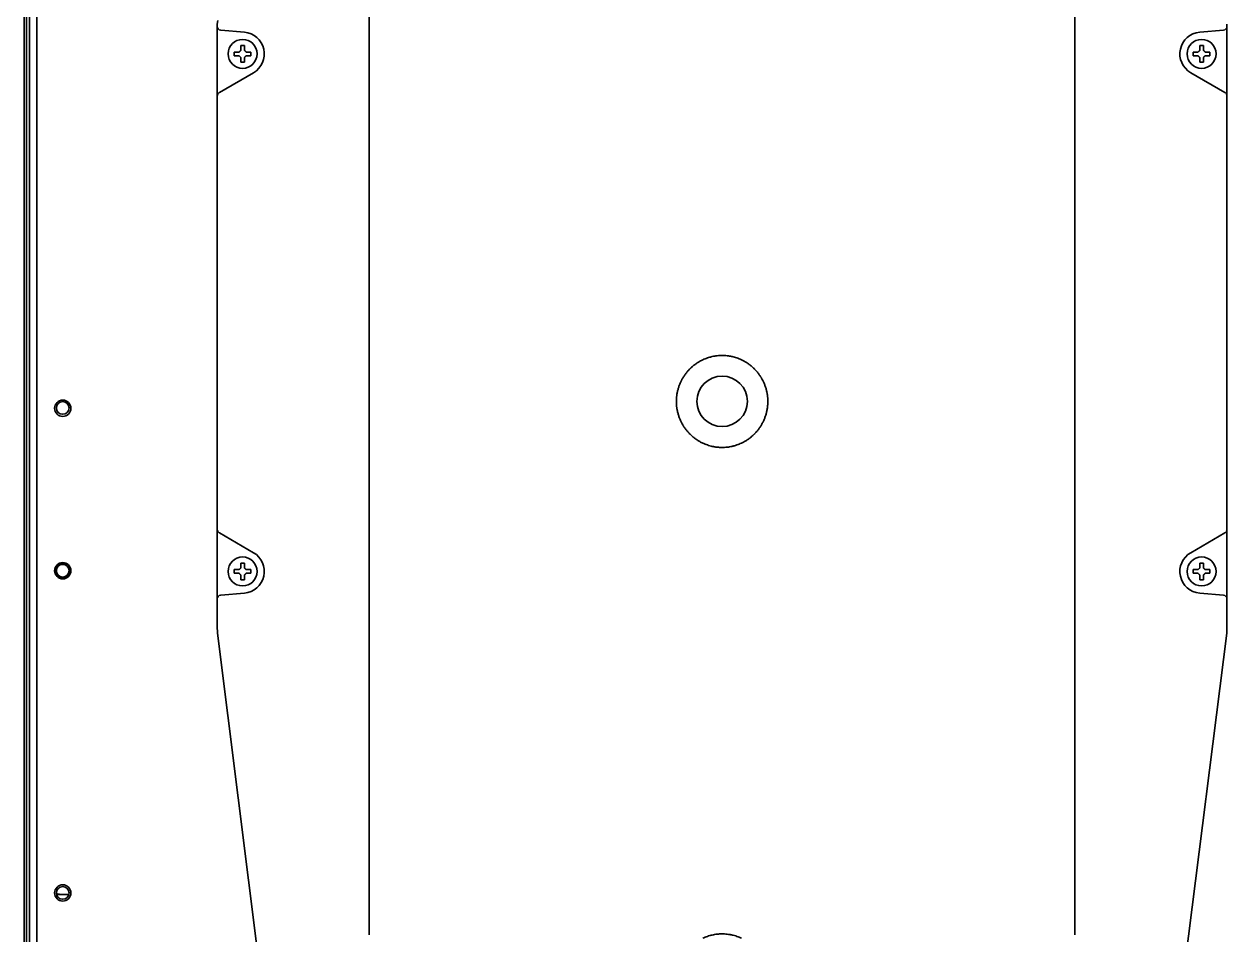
# Model space of a CAD drawing. Extents: x 5997 to 10491, y -672 to 3388.
# Drawn here: x 8371.6 to 8704, y 2905.1 to 3156.8 of the extents above; entities that cross this region are included whole.
import ezdxf

# ---------------------------------------------------------------- set-up
doc = ezdxf.new("R2010")
doc.units = 0
doc.header["$LTSCALE"] = 5
doc.layers.add('1', color=7, linetype='CONTINUOUS', true_color=0xffffff)

msp = doc.modelspace()

# ---------------------------------------------------------------- linework, layer by layer
at = {"layer": '1', "color": 7, "linetype": 'Continuous', "lineweight": 35}
for p, q in [((8373.07, 2431.53), (8373.07, 3251.53)), ((8371.57, 3250.53), (8371.57, 2414.53)), ((8372.25, 2417.53), (8372.25, 3247.53)), ((8375.07, 3205.26), (8375.07, 2544.39)), ((8466.97, 2913.24), (8466.97, 3178.86)), ((8661.97, 3172.86), (8661.97, 2913.24)), ((8424.97, 3156.76), (8425.12, 3157.73)), ((8424.97, 3156.08), (8424.97, 3156.76)), ((8424.97, 3154.07), (8424.97, 3156.08)), ((8425.96, 3155.08), (8425.89, 3155.08)), ((8432.5, 3154.5), (8425.96, 3155.08)), ((8702.99, 3155.08), (8696.45, 3154.5)), ((8703.06, 3155.08), (8702.99, 3155.08)), ((8703.97, 3156.76), (8703.97, 3156.08)), ((8703.97, 3156.08), (8703.97, 3154.07)), ((8424.97, 3139.27), (8424.97, 3154.07)), ((8703.97, 3154.07), (8703.97, 3139.27)), ((8429.67, 3148.53), (8429.67, 3149.03)), ((8429.67, 3148.03), (8429.67, 3148.53)), ((8434.27, 3149.03), (8434.27, 3148.53)), ((8434.27, 3148.53), (8434.27, 3148.03)), ((8694.67, 3148.53), (8694.67, 3149.03)), ((8694.67, 3148.03), (8694.67, 3148.53)), ((8699.27, 3149.03), (8699.27, 3148.53)), ((8699.27, 3148.53), (8699.27, 3148.03)), ((8425.55, 3137.89), (8434.97, 3143.33)), ((8693.97, 3143.33), (8703.4, 3137.89)), ((8424.97, 3136.98), (8424.97, 3139.27)), ((8425.47, 3137.85), (8425.55, 3137.89)), ((8703.4, 3137.89), (8703.47, 3137.85)), ((8703.97, 3139.27), (8703.97, 3136.98)), ((8424.97, 3017.07), (8424.97, 3136.98)), ((8703.97, 3136.98), (8703.97, 3017.07)), ((8424.97, 3014.78), (8424.97, 3017.07)), ((8425.55, 3016.17), (8425.47, 3016.21)), ((8434.97, 3010.72), (8425.55, 3016.17)), ((8703.4, 3016.17), (8693.97, 3010.72)), ((8703.47, 3016.21), (8703.4, 3016.17)), ((8703.97, 3017.07), (8703.97, 3014.78)), ((8424.97, 2999.98), (8424.97, 3014.78)), ((8703.97, 3014.78), (8703.97, 2999.98)), ((8429.67, 3005.53), (8429.67, 3006.03)), ((8429.67, 3005.03), (8429.67, 3005.53)), ((8434.27, 3006.03), (8434.27, 3005.53)), ((8434.27, 3005.53), (8434.27, 3005.03)), ((8694.67, 3005.53), (8694.67, 3006.03)), ((8694.67, 3005.03), (8694.67, 3005.53)), ((8699.27, 3006.03), (8699.27, 3005.53)), ((8699.27, 3005.53), (8699.27, 3005.03)), ((8424.97, 2997.97), (8424.97, 2999.98)), ((8425.89, 2998.97), (8425.96, 2998.98)), ((8425.96, 2998.98), (8432.5, 2999.55)), ((8696.45, 2999.55), (8702.99, 2998.98)), ((8702.99, 2998.98), (8703.06, 2998.97)), ((8703.97, 2999.98), (8703.97, 2997.97)), ((8424.97, 2989.65), (8424.97, 2997.97)), ((8703.97, 2997.97), (8703.97, 2989.65)), ((8425.04, 2988.49), (8438.25, 2883.52)), ((8690.7, 2883.52), (8703.9, 2988.49)), ((8381.57, 2916.33), (8383.98, 2916.33)), ((8466.97, 2910.31), (8466.97, 2913.24)), ((8661.97, 2910.31), (8661.97, 2913.24)), ((8466.97, 2908.05), (8466.97, 2910.31)), ((8661.97, 2910.31), (8661.97, 2908.05)), ((8466.97, 2905.12), (8466.97, 2908.05)), ((8661.97, 2905.12), (8661.97, 2908.05))]:
    msp.add_line(p, q, dxfattribs=at)
for centre, radius in [((8431.97, 3148.53), 4), ((8696.97, 3148.53), 4), ((8564.47, 3052.53), 6.97), ((8382.27, 3050.73), 1.75), ((8431.97, 3005.53), 4), ((8696.97, 3005.53), 4), ((8382.27, 3005.73), 1.88), ((8382.27, 3005.73), 1.75), ((8382.27, 2916.73), 1.75)]:
    msp.add_circle(centre, radius, dxfattribs=at)
for centre, radius, start, end in [((8425.97, 3156.08), 1, 180, 265), ((8431.97, 3148.53), 6, 300, 85), ((8696.97, 3148.53), 6, 95, 240), ((8702.97, 3156.08), 1, 275, 0), ((8425.97, 3136.98), 1, 120, 180), ((8702.97, 3136.98), 1, 0, 60), ((8382.27, 3050.62), 2.25, 90, 270), ((8382.27, 3050.62), 2.25, 270, 90), ((8425.97, 3017.07), 1, 180, 240), ((8702.97, 3017.07), 1, 300, 0), ((8431.97, 3005.53), 6, 275, 60), ((8696.97, 3005.53), 6, 120, 265), ((8382.27, 3005.73), 2.25, 90, 270), ((8382.27, 3005.73), 2.25, 270, 90), ((8425.97, 2997.97), 1, 95, 180), ((8702.97, 2997.97), 1, 0, 85), ((8382.27, 2916.71), 2.25, 90, 270), ((8382.27, 2916.71), 2.25, 270, 90), ((8381.57, 2918.33), 2, 238.4352, 270), ((8381.57, 2914.33), 2, 90, 117.7902)]:
    msp.add_arc(centre, radius, start, end, dxfattribs=at)
for points, knots in [([(8429.67, 3149.03), (8429.88, 3149.03), (8430.09, 3149.03), (8430.41, 3149.03), (8430.52, 3149.03), (8430.74, 3149.03), (8430.86, 3149.03), (8430.97, 3149.03)], [0, 0, 0, 0, 0.5, 0.5, 0.75, 0.75, 1, 1, 1, 1]), ([(8432.47, 3150.83), (8432.47, 3150.62), (8432.47, 3150.41), (8432.47, 3150.09), (8432.47, 3149.98), (8432.47, 3149.75), (8432.47, 3149.64), (8432.47, 3149.53)], [0, 0, 0, 0, 0.5, 0.5, 0.75, 0.75, 1, 1, 1, 1]), ([(8434.27, 3148.03), (8434.07, 3148.03), (8433.86, 3148.03), (8433.54, 3148.03), (8433.43, 3148.03), (8433.2, 3148.03), (8433.09, 3148.03), (8432.97, 3148.03)], [0, 0, 0, 0, 0.5, 0.5, 0.75, 0.75, 1, 1, 1, 1]), ([(8694.67, 3149.03), (8694.88, 3149.03), (8695.09, 3149.03), (8695.41, 3149.03), (8695.52, 3149.03), (8695.74, 3149.03), (8695.86, 3149.03), (8695.97, 3149.03)], [0, 0, 0, 0, 0.5, 0.5, 0.75, 0.75, 1, 1, 1, 1]), ([(8697.47, 3150.83), (8697.47, 3150.62), (8697.47, 3150.41), (8697.47, 3150.09), (8697.47, 3149.98), (8697.47, 3149.75), (8697.47, 3149.64), (8697.47, 3149.53)], [0, 0, 0, 0, 0.5, 0.5, 0.75, 0.75, 1, 1, 1, 1]), ([(8699.27, 3148.03), (8699.07, 3148.03), (8698.86, 3148.03), (8698.54, 3148.03), (8698.43, 3148.03), (8698.2, 3148.03), (8698.09, 3148.03), (8697.97, 3148.03)], [0, 0, 0, 0, 0.5, 0.5, 0.75, 0.75, 1, 1, 1, 1]), ([(8431.47, 3146.23), (8431.47, 3146.43), (8431.47, 3146.64), (8431.47, 3146.96), (8431.47, 3147.07), (8431.47, 3147.3), (8431.47, 3147.41), (8431.47, 3147.53)], [0, 0, 0, 0, 0.5, 0.5, 0.75, 0.75, 1, 1, 1, 1]), ([(8696.47, 3146.23), (8696.47, 3146.43), (8696.47, 3146.64), (8696.47, 3146.96), (8696.47, 3147.07), (8696.47, 3147.3), (8696.47, 3147.41), (8696.47, 3147.53)], [0, 0, 0, 0, 0.5, 0.5, 0.75, 0.75, 1, 1, 1, 1]), ([(8569.81, 3064.01), (8569.39, 3064.21), (8568.54, 3064.56), (8567.66, 3064.81), (8567.15, 3064.92), (8567.09, 3064.93), (8566.98, 3064.96), (8566.81, 3064.99), (8566.64, 3065.02), (8566.3, 3065.08), (8566.08, 3065.11), (8565.39, 3065.18), (8564.93, 3065.21), (8564.01, 3065.21), (8563.1, 3065.16), (8562.19, 3065.01), (8561.69, 3064.9), (8561.63, 3064.88), (8561.52, 3064.86), (8561.35, 3064.81), (8561.18, 3064.77), (8560.85, 3064.68), (8560.63, 3064.61), (8559.98, 3064.38), (8559.56, 3064.21), (8559.14, 3064.01)], [0, 0, 0, 0, 0.125, 0.25, 0.25, 0.265625, 0.265625, 0.28125, 0.3125, 0.3125, 0.375, 0.375, 0.5, 0.5, 0.625, 0.75, 0.75, 0.765625, 0.765625, 0.78125, 0.8125, 0.8125, 0.875, 0.875, 1, 1, 1, 1]), ([(8559.14, 3064.01), (8558.87, 3063.89), (8558.6, 3063.75), (8558.08, 3063.45), (8557.57, 3063.14), (8556.84, 3062.63), (8556.37, 3062.25), (8556.03, 3061.95), (8555.92, 3061.85), (8555.76, 3061.69), (8555.7, 3061.64), (8555.6, 3061.53), (8555.33, 3061.27), (8554.88, 3060.77), (8554.32, 3060.07), (8553.81, 3059.33), (8553.51, 3058.81), (8553.33, 3058.48), (8553.3, 3058.41), (8553.23, 3058.28), (8553.19, 3058.21), (8553.09, 3058.01), (8553.03, 3057.87), (8552.84, 3057.46), (8552.62, 3056.91), (8552.34, 3056.06), (8552.19, 3055.48), (8552.06, 3054.9), (8552.01, 3054.6), (8551.96, 3054.23), (8551.95, 3054.15), (8551.93, 3054), (8551.9, 3053.78), (8551.88, 3053.55), (8551.85, 3053.1), (8551.83, 3052.51), (8551.86, 3051.61), (8551.92, 3051.02), (8551.99, 3050.57), (8552.02, 3050.35), (8552.06, 3050.13), (8552.09, 3049.98), (8552.11, 3049.91), (8552.19, 3049.54), (8552.26, 3049.25), (8552.43, 3048.67), (8552.61, 3048.11), (8552.95, 3047.28), (8553.21, 3046.74), (8553.43, 3046.34), (8553.5, 3046.21), (8553.62, 3046.02), (8553.65, 3045.95), (8553.73, 3045.82), (8553.93, 3045.5), (8554.31, 3044.95), (8554.87, 3044.25), (8555.47, 3043.59), (8555.91, 3043.17), (8556.19, 3042.92), (8556.24, 3042.87), (8556.36, 3042.78), (8556.42, 3042.73), (8556.59, 3042.58), (8556.71, 3042.49), (8557.07, 3042.21), (8557.56, 3041.87), (8558.32, 3041.4), (8558.86, 3041.12), (8559.13, 3040.99)], [0, 0, 0, 0, 0.03125, 0.03125, 0.0625, 0.09375, 0.125, 0.125, 0.140625, 0.140625, 0.148438, 0.148438, 0.15625, 0.1875, 0.21875, 0.25, 0.28125, 0.28125, 0.289063, 0.289063, 0.296875, 0.296875, 0.3125, 0.3125, 0.34375, 0.375, 0.40625, 0.40625, 0.4375, 0.4375, 0.445313, 0.445313, 0.453125, 0.46875, 0.46875, 0.5, 0.53125, 0.5625, 0.5625, 0.578125, 0.585938, 0.585938, 0.59375, 0.59375, 0.625, 0.625, 0.65625, 0.6875, 0.71875, 0.71875, 0.734375, 0.734375, 0.742188, 0.742188, 0.75, 0.78125, 0.8125, 0.84375, 0.875, 0.875, 0.882812, 0.882812, 0.890625, 0.890625, 0.90625, 0.90625, 0.9375, 0.96875, 1, 1, 1, 1]), ([(8569.81, 3040.99), (8570.09, 3041.12), (8570.35, 3041.26), (8570.88, 3041.55), (8571.39, 3041.86), (8572.12, 3042.38), (8572.58, 3042.76), (8572.92, 3043.06), (8573.03, 3043.16), (8573.19, 3043.32), (8573.25, 3043.37), (8573.35, 3043.48), (8573.62, 3043.74), (8574.07, 3044.24), (8574.63, 3044.94), (8575.14, 3045.68), (8575.44, 3046.2), (8575.62, 3046.53), (8575.65, 3046.6), (8575.72, 3046.73), (8575.76, 3046.8), (8575.86, 3047), (8575.92, 3047.14), (8576.11, 3047.55), (8576.33, 3048.1), (8576.61, 3048.95), (8576.76, 3049.53), (8576.88, 3050.11), (8576.94, 3050.41), (8576.99, 3050.78), (8577, 3050.86), (8577.02, 3051.01), (8577.04, 3051.23), (8577.06, 3051.46), (8577.1, 3051.91), (8577.12, 3052.5), (8577.08, 3053.4), (8577.02, 3053.99), (8576.96, 3054.44), (8576.92, 3054.66), (8576.88, 3054.88), (8576.85, 3055.03), (8576.84, 3055.1), (8576.76, 3055.47), (8576.68, 3055.76), (8576.52, 3056.34), (8576.33, 3056.9), (8575.99, 3057.73), (8575.73, 3058.27), (8575.51, 3058.67), (8575.44, 3058.8), (8575.33, 3058.99), (8575.29, 3059.06), (8575.21, 3059.19), (8575.01, 3059.51), (8574.63, 3060.06), (8574.07, 3060.76), (8573.47, 3061.42), (8573.04, 3061.84), (8572.75, 3062.09), (8572.7, 3062.14), (8572.58, 3062.23), (8572.52, 3062.28), (8572.35, 3062.43), (8572.23, 3062.52), (8571.87, 3062.79), (8571.38, 3063.14), (8570.61, 3063.61), (8570.08, 3063.89), (8569.81, 3064.01)], [0, 0, 0, 0, 0.03125, 0.03125, 0.0625, 0.09375, 0.125, 0.125, 0.140625, 0.140625, 0.148438, 0.148438, 0.15625, 0.1875, 0.21875, 0.25, 0.28125, 0.28125, 0.289063, 0.289063, 0.296875, 0.296875, 0.3125, 0.3125, 0.34375, 0.375, 0.40625, 0.40625, 0.4375, 0.4375, 0.445313, 0.445313, 0.453125, 0.46875, 0.46875, 0.5, 0.53125, 0.5625, 0.5625, 0.578125, 0.585938, 0.585938, 0.59375, 0.59375, 0.625, 0.625, 0.65625, 0.6875, 0.71875, 0.71875, 0.734375, 0.734375, 0.742188, 0.742188, 0.75, 0.78125, 0.8125, 0.84375, 0.875, 0.875, 0.882813, 0.882813, 0.890625, 0.890625, 0.90625, 0.90625, 0.9375, 0.96875, 1, 1, 1, 1]), ([(8559.13, 3040.99), (8559.55, 3040.8), (8560.4, 3040.45), (8561.29, 3040.2), (8561.79, 3040.09), (8561.85, 3040.07), (8561.96, 3040.05), (8562.13, 3040.02), (8562.3, 3039.98), (8562.64, 3039.93), (8562.87, 3039.9), (8563.55, 3039.82), (8564.01, 3039.79), (8564.93, 3039.79), (8565.85, 3039.85), (8566.76, 3040), (8567.26, 3040.11), (8567.32, 3040.12), (8567.43, 3040.15), (8567.6, 3040.19), (8567.77, 3040.24), (8568.1, 3040.33), (8568.32, 3040.4), (8568.97, 3040.62), (8569.4, 3040.8), (8569.81, 3040.99)], [0, 0, 0, 0, 0.125, 0.25, 0.25, 0.265625, 0.265625, 0.28125, 0.3125, 0.3125, 0.375, 0.375, 0.5, 0.5, 0.625, 0.75, 0.75, 0.765625, 0.765625, 0.78125, 0.8125, 0.8125, 0.875, 0.875, 1, 1, 1, 1]), ([(8429.67, 3006.03), (8429.88, 3006.03), (8430.09, 3006.03), (8430.41, 3006.03), (8430.52, 3006.03), (8430.74, 3006.03), (8430.86, 3006.03), (8430.97, 3006.03)], [0, 0, 0, 0, 0.5, 0.5, 0.75, 0.75, 1, 1, 1, 1]), ([(8432.47, 3007.83), (8432.47, 3007.62), (8432.47, 3007.41), (8432.47, 3007.09), (8432.47, 3006.98), (8432.47, 3006.75), (8432.47, 3006.64), (8432.47, 3006.53)], [0, 0, 0, 0, 0.5, 0.5, 0.75, 0.75, 1, 1, 1, 1]), ([(8434.27, 3005.03), (8434.07, 3005.03), (8433.86, 3005.03), (8433.54, 3005.03), (8433.43, 3005.03), (8433.2, 3005.03), (8433.09, 3005.03), (8432.97, 3005.03)], [0, 0, 0, 0, 0.5, 0.5, 0.75, 0.75, 1, 1, 1, 1]), ([(8694.67, 3006.03), (8694.88, 3006.03), (8695.09, 3006.03), (8695.41, 3006.03), (8695.52, 3006.03), (8695.74, 3006.03), (8695.86, 3006.03), (8695.97, 3006.03)], [0, 0, 0, 0, 0.5, 0.5, 0.75, 0.75, 1, 1, 1, 1]), ([(8697.47, 3007.83), (8697.47, 3007.62), (8697.47, 3007.41), (8697.47, 3007.09), (8697.47, 3006.98), (8697.47, 3006.75), (8697.47, 3006.64), (8697.47, 3006.53)], [0, 0, 0, 0, 0.5, 0.5, 0.75, 0.75, 1, 1, 1, 1]), ([(8699.27, 3005.03), (8699.07, 3005.03), (8698.86, 3005.03), (8698.54, 3005.03), (8698.43, 3005.03), (8698.2, 3005.03), (8698.09, 3005.03), (8697.97, 3005.03)], [0, 0, 0, 0, 0.5, 0.5, 0.75, 0.75, 1, 1, 1, 1]), ([(8431.47, 3003.23), (8431.47, 3003.43), (8431.47, 3003.64), (8431.47, 3003.96), (8431.47, 3004.07), (8431.47, 3004.3), (8431.47, 3004.41), (8431.47, 3004.53)], [0, 0, 0, 0, 0.5, 0.5, 0.75, 0.75, 1, 1, 1, 1]), ([(8696.47, 3003.23), (8696.47, 3003.43), (8696.47, 3003.64), (8696.47, 3003.96), (8696.47, 3004.07), (8696.47, 3004.3), (8696.47, 3004.41), (8696.47, 3004.53)], [0, 0, 0, 0, 0.5, 0.5, 0.75, 0.75, 1, 1, 1, 1]), ([(8569.84, 2904.21), (8569.42, 2904.4), (8568.56, 2904.75), (8567.67, 2905), (8567.16, 2905.11), (8567.11, 2905.12), (8566.99, 2905.14), (8566.82, 2905.18), (8566.65, 2905.21), (8566.31, 2905.26), (8566.08, 2905.3), (8565.4, 2905.37), (8564.94, 2905.4), (8564.01, 2905.4), (8563.09, 2905.35), (8562.18, 2905.2), (8561.67, 2905.08), (8561.61, 2905.07), (8561.5, 2905.04), (8561.33, 2905), (8560.94, 2904.9), (8560.61, 2904.8), (8559.96, 2904.57), (8559.53, 2904.4), (8559.11, 2904.21)], [0, 0, 0, 0, 0.125, 0.25, 0.25, 0.265625, 0.265625, 0.28125, 0.3125, 0.3125, 0.375, 0.375, 0.5, 0.5, 0.625, 0.75, 0.75, 0.765625, 0.765625, 0.78125, 0.8125, 0.875, 0.875, 1, 1, 1, 1])]:
    msp.add_open_spline(points, degree=3, knots=knots, dxfattribs=at)
for points, degree in [([(8430.97, 3148.03), (8430.92, 3148.03), (8430.81, 3148.03), (8430.65, 3148.03), (8430.49, 3148.03), (8430.33, 3148.03), (8430.18, 3148.03), (8430.03, 3148.03), (8429.86, 3148.03), (8429.74, 3148.03), (8429.67, 3148.03)], 3), ([(8430.97, 3149.03), (8431, 3149.05), (8431.04, 3149.1), (8431.12, 3149.17), (8431.19, 3149.24), (8431.26, 3149.31), (8431.33, 3149.38), (8431.4, 3149.45), (8431.45, 3149.5), (8431.47, 3149.53)], 3), ([(8431.47, 3147.53), (8431.45, 3147.55), (8431.4, 3147.6), (8431.32, 3147.68), (8431.25, 3147.75), (8431.18, 3147.82), (8431.11, 3147.89), (8431.04, 3147.96), (8431, 3148), (8430.97, 3148.03)], 3), ([(8431.47, 3149.53), (8431.47, 3149.58), (8431.47, 3149.69), (8431.47, 3149.85), (8431.47, 3150.01), (8431.47, 3150.16), (8431.47, 3150.32), (8431.47, 3150.47), (8431.47, 3150.64), (8431.47, 3150.76), (8431.47, 3150.83)], 3), ([(8431.47, 3150.83), (8431.64, 3150.83), (8431.97, 3150.83), (8432.31, 3150.83), (8432.47, 3150.83)], 3), ([(8432.47, 3149.53), (8432.5, 3149.5), (8432.55, 3149.45), (8432.62, 3149.38), (8432.7, 3149.3), (8432.77, 3149.23), (8432.83, 3149.16), (8432.9, 3149.1), (8432.95, 3149.05), (8432.97, 3149.03)], 3), ([(8432.97, 3148.03), (8432.95, 3148), (8432.9, 3147.95), (8432.83, 3147.88), (8432.76, 3147.81), (8432.69, 3147.74), (8432.62, 3147.67), (8432.54, 3147.6), (8432.5, 3147.55), (8432.47, 3147.53)], 3), ([(8432.97, 3149.03), (8433.03, 3149.03), (8433.14, 3149.03), (8433.3, 3149.03), (8433.46, 3149.03), (8433.61, 3149.03), (8433.76, 3149.03), (8433.92, 3149.03), (8434.09, 3149.03), (8434.21, 3149.03), (8434.27, 3149.03)], 3), ([(8695.97, 3148.03), (8695.92, 3148.03), (8695.81, 3148.03), (8695.65, 3148.03), (8695.49, 3148.03), (8695.33, 3148.03), (8695.18, 3148.03), (8695.03, 3148.03), (8694.86, 3148.03), (8694.74, 3148.03), (8694.67, 3148.03)], 3), ([(8695.97, 3149.03), (8696, 3149.05), (8696.04, 3149.1), (8696.12, 3149.17), (8696.19, 3149.24), (8696.26, 3149.31), (8696.33, 3149.38), (8696.4, 3149.45), (8696.45, 3149.5), (8696.47, 3149.53)], 3), ([(8696.47, 3147.53), (8696.45, 3147.55), (8696.4, 3147.6), (8696.32, 3147.68), (8696.25, 3147.75), (8696.18, 3147.82), (8696.11, 3147.89), (8696.04, 3147.96), (8696, 3148), (8695.97, 3148.03)], 3), ([(8696.47, 3149.53), (8696.47, 3149.58), (8696.47, 3149.69), (8696.47, 3149.85), (8696.47, 3150.01), (8696.47, 3150.16), (8696.47, 3150.32), (8696.47, 3150.47), (8696.47, 3150.64), (8696.47, 3150.76), (8696.47, 3150.83)], 3), ([(8696.47, 3150.83), (8696.64, 3150.83), (8696.97, 3150.83), (8697.31, 3150.83), (8697.47, 3150.83)], 3), ([(8697.47, 3149.53), (8697.5, 3149.5), (8697.55, 3149.45), (8697.62, 3149.38), (8697.7, 3149.3), (8697.77, 3149.23), (8697.83, 3149.16), (8697.9, 3149.1), (8697.95, 3149.05), (8697.97, 3149.03)], 3), ([(8697.97, 3148.03), (8697.95, 3148), (8697.9, 3147.95), (8697.83, 3147.88), (8697.76, 3147.81), (8697.69, 3147.74), (8697.62, 3147.67), (8697.54, 3147.6), (8697.5, 3147.55), (8697.47, 3147.53)], 3), ([(8697.97, 3149.03), (8698.03, 3149.03), (8698.14, 3149.03), (8698.3, 3149.03), (8698.46, 3149.03), (8698.61, 3149.03), (8698.76, 3149.03), (8698.92, 3149.03), (8699.09, 3149.03), (8699.21, 3149.03), (8699.27, 3149.03)], 3), ([(8432.47, 3146.23), (8432.31, 3146.23), (8431.97, 3146.23), (8431.64, 3146.23), (8431.47, 3146.23)], 3), ([(8432.47, 3147.53), (8432.47, 3147.47), (8432.47, 3147.36), (8432.47, 3147.2), (8432.47, 3147.04), (8432.47, 3146.89), (8432.47, 3146.74), (8432.47, 3146.58), (8432.47, 3146.41), (8432.47, 3146.29), (8432.47, 3146.23)], 3), ([(8697.47, 3146.23), (8697.31, 3146.23), (8696.97, 3146.23), (8696.64, 3146.23), (8696.47, 3146.23)], 3), ([(8697.47, 3147.53), (8697.47, 3147.47), (8697.47, 3147.36), (8697.47, 3147.2), (8697.47, 3147.04), (8697.47, 3146.89), (8697.47, 3146.74), (8697.47, 3146.58), (8697.47, 3146.41), (8697.47, 3146.29), (8697.47, 3146.23)], 3), ([(8430.97, 3005.03), (8430.92, 3005.03), (8430.81, 3005.03), (8430.65, 3005.03), (8430.49, 3005.03), (8430.33, 3005.03), (8430.18, 3005.03), (8430.03, 3005.03), (8429.86, 3005.03), (8429.74, 3005.03), (8429.67, 3005.03)], 3), ([(8430.97, 3006.03), (8431, 3006.05), (8431.04, 3006.1), (8431.12, 3006.17), (8431.19, 3006.24), (8431.26, 3006.31), (8431.33, 3006.38), (8431.4, 3006.45), (8431.45, 3006.5), (8431.47, 3006.53)], 3), ([(8431.47, 3004.53), (8431.45, 3004.55), (8431.4, 3004.6), (8431.32, 3004.68), (8431.25, 3004.75), (8431.18, 3004.82), (8431.11, 3004.89), (8431.04, 3004.96), (8431, 3005), (8430.97, 3005.03)], 3), ([(8431.47, 3006.53), (8431.47, 3006.58), (8431.47, 3006.69), (8431.47, 3006.85), (8431.47, 3007.01), (8431.47, 3007.16), (8431.47, 3007.32), (8431.47, 3007.47), (8431.47, 3007.64), (8431.47, 3007.76), (8431.47, 3007.83)], 3), ([(8431.47, 3007.83), (8431.64, 3007.83), (8431.97, 3007.83), (8432.31, 3007.83), (8432.47, 3007.83)], 3), ([(8432.47, 3006.53), (8432.5, 3006.5), (8432.55, 3006.45), (8432.62, 3006.38), (8432.7, 3006.3), (8432.77, 3006.23), (8432.83, 3006.16), (8432.9, 3006.1), (8432.95, 3006.05), (8432.97, 3006.03)], 3), ([(8432.97, 3005.03), (8432.95, 3005), (8432.9, 3004.95), (8432.83, 3004.88), (8432.76, 3004.81), (8432.69, 3004.74), (8432.62, 3004.67), (8432.54, 3004.6), (8432.5, 3004.55), (8432.47, 3004.53)], 3), ([(8432.97, 3006.03), (8433.03, 3006.03), (8433.14, 3006.03), (8433.3, 3006.03), (8433.46, 3006.03), (8433.61, 3006.03), (8433.76, 3006.03), (8433.92, 3006.03), (8434.09, 3006.03), (8434.21, 3006.03), (8434.27, 3006.03)], 3), ([(8695.97, 3005.03), (8695.92, 3005.03), (8695.81, 3005.03), (8695.65, 3005.03), (8695.49, 3005.03), (8695.33, 3005.03), (8695.18, 3005.03), (8695.03, 3005.03), (8694.86, 3005.03), (8694.74, 3005.03), (8694.67, 3005.03)], 3), ([(8695.97, 3006.03), (8696, 3006.05), (8696.04, 3006.1), (8696.12, 3006.17), (8696.19, 3006.24), (8696.26, 3006.31), (8696.33, 3006.38), (8696.4, 3006.45), (8696.45, 3006.5), (8696.47, 3006.53)], 3), ([(8696.47, 3004.53), (8696.45, 3004.55), (8696.4, 3004.6), (8696.32, 3004.68), (8696.25, 3004.75), (8696.18, 3004.82), (8696.11, 3004.89), (8696.04, 3004.96), (8696, 3005), (8695.97, 3005.03)], 3), ([(8696.47, 3006.53), (8696.47, 3006.58), (8696.47, 3006.69), (8696.47, 3006.85), (8696.47, 3007.01), (8696.47, 3007.16), (8696.47, 3007.32), (8696.47, 3007.47), (8696.47, 3007.64), (8696.47, 3007.76), (8696.47, 3007.83)], 3), ([(8696.47, 3007.83), (8696.64, 3007.83), (8696.97, 3007.83), (8697.31, 3007.83), (8697.47, 3007.83)], 3), ([(8697.47, 3006.53), (8697.5, 3006.5), (8697.55, 3006.45), (8697.62, 3006.38), (8697.7, 3006.3), (8697.77, 3006.23), (8697.83, 3006.16), (8697.9, 3006.1), (8697.95, 3006.05), (8697.97, 3006.03)], 3), ([(8697.97, 3005.03), (8697.95, 3005), (8697.9, 3004.95), (8697.83, 3004.88), (8697.76, 3004.81), (8697.69, 3004.74), (8697.62, 3004.67), (8697.54, 3004.6), (8697.5, 3004.55), (8697.47, 3004.53)], 3), ([(8697.97, 3006.03), (8698.03, 3006.03), (8698.14, 3006.03), (8698.3, 3006.03), (8698.46, 3006.03), (8698.61, 3006.03), (8698.76, 3006.03), (8698.92, 3006.03), (8699.09, 3006.03), (8699.21, 3006.03), (8699.27, 3006.03)], 3), ([(8432.47, 3003.23), (8432.31, 3003.23), (8431.97, 3003.23), (8431.64, 3003.23), (8431.47, 3003.23)], 3), ([(8432.47, 3004.53), (8432.47, 3004.47), (8432.47, 3004.36), (8432.47, 3004.2), (8432.47, 3004.04), (8432.47, 3003.89), (8432.47, 3003.74), (8432.47, 3003.58), (8432.47, 3003.41), (8432.47, 3003.29), (8432.47, 3003.23)], 3), ([(8697.47, 3003.23), (8697.31, 3003.23), (8696.97, 3003.23), (8696.64, 3003.23), (8696.47, 3003.23)], 3), ([(8697.47, 3004.53), (8697.47, 3004.47), (8697.47, 3004.36), (8697.47, 3004.2), (8697.47, 3004.04), (8697.47, 3003.89), (8697.47, 3003.74), (8697.47, 3003.58), (8697.47, 3003.41), (8697.47, 3003.29), (8697.47, 3003.23)], 3), ([(8424.97, 2989.66), (8425.05, 2988.44)], 1), ([(8703.9, 2988.44), (8703.97, 2989.66)], 1)]:
    msp.add_open_spline(points, degree=degree, dxfattribs=at)

doc.saveas('drawing.dxf')
